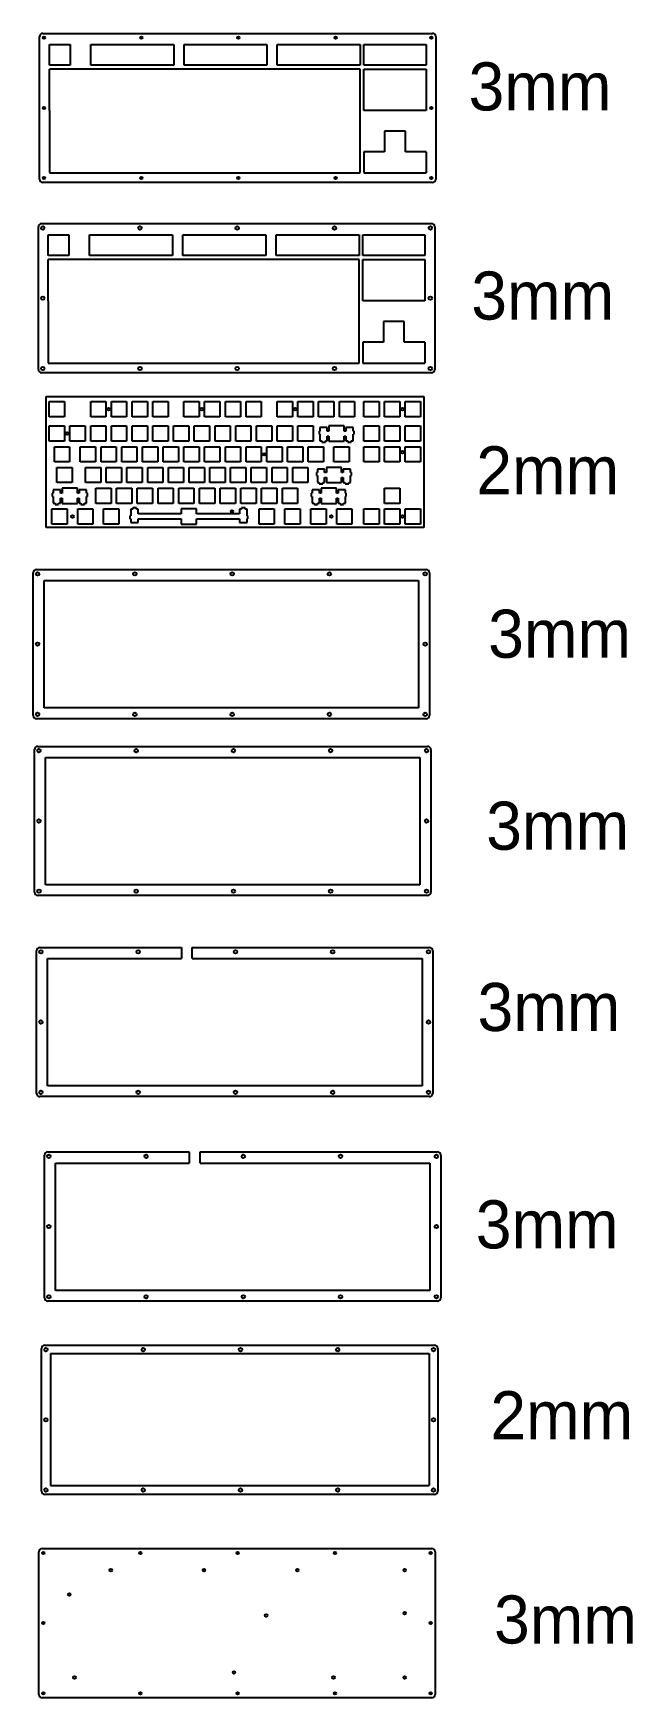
# Model space of a CAD drawing. Extents: x -387 to 1228, y -1380 to 150.
# Drawn here: x 676 to 1228, y -1380 to 150 of the extents above; entities that cross this region are included whole.
import ezdxf

# ---------------------------------------------------------------- set-up
doc = ezdxf.new("R2010")
doc.units = 0
doc.header["$MEASUREMENT"] = 0

msp = doc.modelspace()

# ---------------------------------------------------------------- linework, layer by layer
at = {"color": 0}
for p, q in [((682.2, 15.8), (682.2, 146.8)), ((685.2, 149.8), (1043.5, 149.8)), ((691.2, 139.5), (710.2, 139.5)), ((691.2, 120.4), (691.2, 139.5)), ((710.2, 139.5), (710.2, 120.4)), ((729.3, 139.5), (805.5, 139.5)), ((729.3, 120.4), (729.3, 139.5)), ((805.5, 139.5), (805.5, 120.4)), ((815, 139.5), (891.2, 139.5)), ((815, 120.4), (815, 139.5)), ((891.2, 139.5), (891.2, 120.4)), ((900.7, 139.5), (976.9, 139.5)), ((900.7, 120.4), (900.7, 139.5)), ((976.9, 139.5), (976.9, 120.4)), ((980.4, 139.5), (1037.5, 139.5)), ((980.4, 120.4), (980.4, 139.5)), ((1037.5, 139.5), (1037.5, 120.4)), ((1046.5, 146.8), (1046.5, 15.8)), ((710.2, 120.4), (691.2, 120.4)), ((976.9, 117), (691.2, 117)), ((805.5, 120.4), (729.3, 120.4)), ((891.2, 120.4), (815, 120.4)), ((976.9, 120.4), (900.7, 120.4)), ((977, 21.8), (977, 117)), ((1037.5, 120.4), (980.4, 120.4)), ((980.4, 117), (1037.5, 117)), ((980.4, 78.9), (980.4, 117)), ((1037.5, 117), (1037.5, 78.9)), ((691.2, 78.9), (691.2, 40.8)), ((1037.5, 78.9), (980.4, 78.9)), ((999.4, 59.9), (999.4, 40.8)), ((1018.5, 59.9), (999.4, 59.9)), ((1018.5, 40.8), (1018.5, 59.9)), ((691.2, 40.8), (691.2, 21.8)), ((999.4, 40.8), (980.4, 40.8)), ((980.4, 40.8), (980.4, 21.8)), ((1037.5, 40.8), (1018.5, 40.8)), ((691.2, 21.7), (976.9, 21.7)), ((980.4, 21.7), (1037.5, 21.7)), ((1043.5, 12.8), (685.2, 12.8)), ((681.1, -159.2), (681.1, -28.1)), ((684.1, -25.1), (1042.5, -25.1)), ((1045.5, -28.1), (1045.5, -159.2)), ((690.1, -35.5), (709.2, -35.5)), ((690.1, -54.5), (690.1, -35.5)), ((709.2, -35.5), (709.2, -54.5)), ((728.2, -35.5), (804.4, -35.5)), ((728.2, -54.5), (728.2, -35.5)), ((804.4, -35.5), (804.4, -54.5)), ((813.9, -35.5), (890.1, -35.5)), ((813.9, -54.5), (813.9, -35.5)), ((890.1, -35.5), (890.1, -54.5)), ((899.7, -35.5), (975.9, -35.5)), ((899.7, -54.5), (899.7, -35.5)), ((975.9, -35.5), (975.9, -54.5)), ((979.3, -35.5), (1036.5, -35.5)), ((979.3, -54.5), (979.3, -35.5)), ((1036.5, -35.5), (1036.5, -54.5)), ((709.2, -54.5), (690.1, -54.5)), ((975.9, -57.9), (690.1, -57.9)), ((804.4, -54.5), (728.2, -54.5)), ((890.1, -54.5), (813.9, -54.5)), ((975.9, -54.5), (899.7, -54.5)), ((976, -153.2), (976, -57.9)), ((1036.5, -54.5), (979.3, -54.5)), ((979.3, -57.9), (1036.5, -57.9)), ((979.3, -96), (979.3, -57.9)), ((1036.5, -57.9), (1036.5, -96)), ((690.1, -96), (690.1, -134.1)), ((1036.5, -96), (979.3, -96)), ((998.4, -115.1), (998.4, -134.1)), ((1017.4, -115.1), (998.4, -115.1)), ((1017.4, -134.1), (1017.4, -115.1)), ((690.1, -134.1), (690.1, -153.2)), ((998.4, -134.1), (979.3, -134.1)), ((979.3, -134.1), (979.3, -153.2)), ((1036.5, -134.1), (1017.4, -134.1)), ((1042.5, -162.2), (684.1, -162.2)), ((690.1, -153.3), (975.9, -153.3)), ((979.3, -153.3), (1036.5, -153.3)), ((688.1, -304.2), (688.1, -183.9)), ((688.1, -183.9), (1035.4, -183.9)), ((691.1, -188.6), (705.1, -188.6)), ((691.1, -202.6), (691.1, -188.6)), ((705.1, -188.6), (705.1, -202.6)), ((729.2, -188.6), (743.2, -188.6)), ((729.2, -202.6), (729.2, -188.6)), ((743.2, -188.6), (743.2, -202.6)), ((748.2, -188.6), (762.2, -188.6)), ((748.2, -202.6), (748.2, -188.6)), ((762.2, -188.6), (762.2, -202.6)), ((767.3, -188.6), (781.3, -188.6)), ((767.3, -202.6), (767.3, -188.6)), ((781.3, -188.6), (781.3, -202.6)), ((786.3, -188.6), (800.3, -188.6)), ((786.3, -202.6), (786.3, -188.6)), ((800.3, -188.6), (800.3, -202.6)), ((814.9, -188.6), (828.9, -188.6)), ((814.9, -202.6), (814.9, -188.6)), ((828.9, -188.6), (828.9, -202.6)), ((833.9, -188.6), (847.9, -188.6)), ((833.9, -202.6), (833.9, -188.6)), ((847.9, -188.6), (847.9, -202.6)), ((853, -188.6), (867, -188.6)), ((853, -202.6), (853, -188.6)), ((867, -188.6), (867, -202.6)), ((872, -188.6), (886, -188.6)), ((872, -202.6), (872, -188.6)), ((886, -188.6), (886, -202.6)), ((900.6, -188.6), (914.6, -188.6)), ((900.6, -202.6), (900.6, -188.6)), ((914.6, -188.6), (914.6, -202.6)), ((919.7, -188.6), (933.7, -188.6)), ((919.7, -202.6), (919.7, -188.6)), ((933.7, -188.6), (933.7, -202.6)), ((938.7, -188.6), (952.7, -188.6)), ((938.7, -202.6), (938.7, -188.6)), ((952.7, -188.6), (952.7, -202.6)), ((957.8, -188.6), (971.8, -188.6)), ((957.8, -202.6), (957.8, -188.6)), ((971.8, -188.6), (971.8, -202.6)), ((980.3, -188.6), (994.3, -188.6)), ((980.3, -202.6), (980.3, -188.6)), ((994.3, -188.6), (994.3, -202.6)), ((999.3, -188.6), (1013.3, -188.6)), ((999.3, -202.6), (999.3, -188.6)), ((1013.3, -188.6), (1013.3, -202.6)), ((1018.4, -188.6), (1032.4, -188.6)), ((1018.4, -202.6), (1018.4, -188.6)), ((1032.4, -188.6), (1032.4, -202.6)), ((1035.4, -183.9), (1035.4, -304.2)), ((705.1, -202.6), (691.1, -202.6)), ((691.1, -211), (705.1, -211)), ((691.1, -225), (691.1, -211)), ((705.1, -211), (705.1, -225)), ((710.1, -211), (724.1, -211)), ((710.1, -225), (710.1, -211)), ((724.1, -211), (724.1, -225)), ((743.2, -202.6), (729.2, -202.6)), ((729.2, -211), (743.2, -211)), ((729.2, -225), (729.2, -211)), ((743.2, -211), (743.2, -225)), ((762.2, -202.6), (748.2, -202.6)), ((748.2, -211), (762.2, -211)), ((748.2, -225), (748.2, -211)), ((762.2, -211), (762.2, -225)), ((781.3, -202.6), (767.3, -202.6)), ((767.3, -211), (781.3, -211)), ((767.3, -225), (767.3, -211)), ((781.3, -211), (781.3, -225)), ((800.3, -202.6), (786.3, -202.6)), ((786.3, -211), (800.3, -211)), ((786.3, -225), (786.3, -211)), ((800.3, -211), (800.3, -225)), ((805.4, -211), (819.4, -211)), ((805.4, -225), (805.4, -211)), ((828.9, -202.6), (814.9, -202.6)), ((819.4, -211), (819.4, -225)), ((824.4, -211), (838.4, -211)), ((824.4, -225), (824.4, -211)), ((847.9, -202.6), (833.9, -202.6)), ((838.4, -211), (838.4, -225)), ((843.5, -211), (857.5, -211)), ((843.5, -225), (843.5, -211)), ((867, -202.6), (853, -202.6)), ((857.5, -211), (857.5, -225)), ((862.5, -211), (876.5, -211)), ((862.5, -225), (862.5, -211)), ((886, -202.6), (872, -202.6)), ((876.5, -211), (876.5, -225)), ((881.6, -211), (895.6, -211)), ((881.6, -225), (881.6, -211)), ((895.6, -211), (895.6, -225)), ((914.6, -202.6), (900.6, -202.6)), ((900.6, -211), (914.6, -211)), ((900.6, -225), (900.6, -211)), ((914.6, -211), (914.6, -225)), ((933.7, -202.6), (919.7, -202.6)), ((919.7, -211), (933.7, -211)), ((919.7, -225), (919.7, -211)), ((933.7, -211), (933.7, -225)), ((952.7, -202.6), (938.7, -202.6)), ((946.7, -212.5), (940, -212.5)), ((940, -212.5), (940, -215.7)), ((946.7, -215.7), (946.7, -212.5)), ((948.2, -211), (948.2, -215.7)), ((962.2, -211), (948.2, -211)), ((971.8, -202.6), (957.8, -202.6)), ((962.2, -215.7), (962.2, -211)), ((970.5, -212.5), (963.8, -212.5)), ((963.8, -212.5), (963.8, -215.7)), ((970.5, -215.7), (970.5, -212.5)), ((994.3, -202.6), (980.3, -202.6)), ((980.3, -211), (994.3, -211)), ((980.3, -225), (980.3, -211)), ((994.3, -211), (994.3, -225)), ((1013.3, -202.6), (999.3, -202.6)), ((999.3, -211), (1013.3, -211)), ((999.3, -225), (999.3, -211)), ((1013.3, -211), (1013.3, -225)), ((1032.4, -202.6), (1018.4, -202.6)), ((1018.4, -211), (1032.4, -211)), ((1018.4, -225), (1018.4, -211)), ((1032.4, -211), (1032.4, -225)), ((705.1, -225), (691.1, -225)), ((724.1, -225), (710.1, -225)), ((743.2, -225), (729.2, -225)), ((762.2, -225), (748.2, -225)), ((781.3, -225), (767.3, -225)), ((800.3, -225), (786.3, -225)), ((819.4, -225), (805.4, -225)), ((838.4, -225), (824.4, -225)), ((857.5, -225), (843.5, -225)), ((876.5, -225), (862.5, -225)), ((895.6, -225), (881.6, -225)), ((914.6, -225), (900.6, -225)), ((933.7, -225), (919.7, -225)), ((940, -215.7), (939.1, -215.7)), ((939.1, -215.7), (939.1, -218.5)), ((939.1, -218.5), (940, -218.5)), ((940, -218.5), (940, -224.8)), ((940, -224.8), (941.7, -224.8)), ((941.7, -224.8), (941.7, -226)), ((941.7, -226), (945, -226)), ((945, -226), (945, -224.8)), ((945, -224.8), (946.7, -224.8)), ((948.2, -215.7), (946.7, -215.7)), ((946.7, -224.8), (946.7, -220.3)), ((946.7, -220.3), (948.2, -220.3)), ((948.2, -220.3), (948.2, -225)), ((948.2, -225), (962.2, -225)), ((963.8, -215.7), (962.2, -215.7)), ((962.2, -225), (962.2, -220.3)), ((962.2, -220.3), (963.8, -220.3)), ((963.8, -220.3), (963.8, -224.8)), ((963.8, -224.8), (965.5, -224.8)), ((965.5, -224.8), (965.5, -226)), ((965.5, -226), (968.8, -226)), ((968.8, -226), (968.8, -224.8)), ((968.8, -224.8), (970.5, -224.8)), ((971.3, -215.7), (970.5, -215.7)), ((970.5, -224.8), (970.5, -218.5)), ((970.5, -218.5), (971.3, -218.5)), ((971.3, -218.5), (971.3, -215.7)), ((994.3, -225), (980.3, -225)), ((1013.3, -225), (999.3, -225)), ((1032.4, -225), (1018.4, -225)), ((695.8, -230.1), (709.8, -230.1)), ((695.8, -244.1), (695.8, -230.1)), ((709.8, -244.1), (695.8, -244.1)), ((709.8, -230.1), (709.8, -244.1)), ((719.6, -230.1), (733.6, -230.1)), ((719.6, -244.1), (719.6, -230.1)), ((733.6, -244.1), (719.6, -244.1)), ((733.6, -230.1), (733.6, -244.1)), ((738.7, -230.1), (752.7, -230.1)), ((738.7, -244.1), (738.7, -230.1)), ((752.7, -244.1), (738.7, -244.1)), ((752.7, -230.1), (752.7, -244.1)), ((757.7, -230.1), (771.7, -230.1)), ((757.7, -244.1), (757.7, -230.1)), ((771.7, -244.1), (757.7, -244.1)), ((771.7, -230.1), (771.7, -244.1)), ((776.8, -230.1), (790.8, -230.1)), ((776.8, -244.1), (776.8, -230.1)), ((790.8, -244.1), (776.8, -244.1)), ((790.8, -230.1), (790.8, -244.1)), ((795.8, -230.1), (809.8, -230.1)), ((795.8, -244.1), (795.8, -230.1)), ((809.8, -244.1), (795.8, -244.1)), ((809.8, -230.1), (809.8, -244.1)), ((814.9, -230.1), (828.9, -230.1)), ((814.9, -244.1), (814.9, -230.1)), ((828.9, -244.1), (814.9, -244.1)), ((828.9, -230.1), (828.9, -244.1)), ((833.9, -230.1), (847.9, -230.1)), ((833.9, -244.1), (833.9, -230.1)), ((847.9, -244.1), (833.9, -244.1)), ((847.9, -230.1), (847.9, -244.1)), ((853, -230.1), (867, -230.1)), ((853, -244.1), (853, -230.1)), ((867, -244.1), (853, -244.1)), ((867, -230.1), (867, -244.1)), ((872, -230.1), (886, -230.1)), ((872, -244.1), (872, -230.1)), ((886, -244.1), (872, -244.1)), ((886, -230.1), (886, -244.1)), ((891.1, -230.1), (905.1, -230.1)), ((891.1, -244.1), (891.1, -230.1)), ((905.1, -244.1), (891.1, -244.1)), ((905.1, -230.1), (905.1, -244.1)), ((910.1, -230.1), (924.1, -230.1)), ((910.1, -244.1), (910.1, -230.1)), ((924.1, -244.1), (910.1, -244.1)), ((924.1, -230.1), (924.1, -244.1)), ((929.2, -230.1), (943.2, -230.1)), ((929.2, -244.1), (929.2, -230.1)), ((943.2, -244.1), (929.2, -244.1)), ((943.2, -230.1), (943.2, -244.1)), ((952.8, -230.1), (966.8, -230.1)), ((952.8, -244.1), (952.8, -230.1)), ((966.8, -244.1), (952.8, -244.1)), ((966.8, -230.1), (966.8, -244.1)), ((980.3, -230.1), (994.3, -230.1)), ((980.3, -244.1), (980.3, -230.1)), ((994.3, -244.1), (980.3, -244.1)), ((994.3, -230.1), (994.3, -244.1)), ((999.3, -230.1), (1013.3, -230.1)), ((999.3, -244.1), (999.3, -230.1)), ((1013.3, -244.1), (999.3, -244.1)), ((1013.3, -230.1), (1013.3, -244.1)), ((1018.4, -230.1), (1032.4, -230.1)), ((1018.4, -244.1), (1018.4, -230.1)), ((1032.4, -244.1), (1018.4, -244.1)), ((1032.4, -230.1), (1032.4, -244.1)), ((698.2, -249.1), (712.2, -249.1)), ((698.2, -263.1), (698.2, -249.1)), ((712.2, -249.1), (712.2, -263.1)), ((724.4, -249.1), (738.4, -249.1)), ((724.4, -263.1), (724.4, -249.1)), ((738.4, -249.1), (738.4, -263.1)), ((743.5, -249.1), (757.5, -249.1)), ((743.5, -263.1), (743.5, -249.1)), ((757.5, -249.1), (757.5, -263.1)), ((762.5, -249.1), (776.5, -249.1)), ((762.5, -263.1), (762.5, -249.1)), ((776.5, -249.1), (776.5, -263.1)), ((781.6, -249.1), (795.6, -249.1)), ((781.6, -263.1), (781.6, -249.1)), ((795.6, -249.1), (795.6, -263.1)), ((800.6, -249.1), (814.6, -249.1)), ((800.6, -263.1), (800.6, -249.1)), ((814.6, -249.1), (814.6, -263.1)), ((819.7, -249.1), (833.7, -249.1)), ((819.7, -263.1), (819.7, -249.1)), ((833.7, -249.1), (833.7, -263.1)), ((838.7, -249.1), (852.7, -249.1)), ((838.7, -263.1), (838.7, -249.1)), ((852.7, -249.1), (852.7, -263.1)), ((857.8, -249.1), (871.8, -249.1)), ((857.8, -263.1), (857.8, -249.1)), ((871.8, -249.1), (871.8, -263.1)), ((876.8, -249.1), (890.8, -249.1)), ((876.8, -263.1), (876.8, -249.1)), ((890.8, -249.1), (890.8, -263.1)), ((895.9, -249.1), (909.9, -249.1)), ((895.9, -263.1), (895.9, -249.1)), ((909.9, -249.1), (909.9, -263.1)), ((914.9, -249.1), (928.9, -249.1)), ((914.9, -263.1), (914.9, -249.1)), ((928.9, -249.1), (928.9, -263.1)), ((937.6, -253.8), (936.8, -253.8)), ((936.8, -253.8), (936.8, -256.6)), ((936.8, -256.6), (937.6, -256.6)), ((944.3, -250.6), (937.6, -250.6)), ((937.6, -250.6), (937.6, -253.8)), ((937.6, -256.6), (937.6, -262.9)), ((944.3, -253.8), (944.3, -250.6)), ((945.9, -253.8), (944.3, -253.8)), ((944.3, -262.9), (944.3, -258.4)), ((944.3, -258.4), (945.9, -258.4)), ((945.9, -249.1), (945.9, -253.8)), ((959.9, -249.1), (945.9, -249.1)), ((945.9, -258.4), (945.9, -263.1)), ((959.9, -253.8), (959.9, -249.1)), ((961.4, -253.8), (959.9, -253.8)), ((959.9, -263.1), (959.9, -258.4)), ((959.9, -258.4), (961.4, -258.4)), ((968.1, -250.6), (961.4, -250.6)), ((961.4, -250.6), (961.4, -253.8)), ((961.4, -258.4), (961.4, -262.9)), ((968.1, -253.8), (968.1, -250.6)), ((969, -253.8), (968.1, -253.8)), ((968.1, -262.9), (968.1, -256.6)), ((968.1, -256.6), (969, -256.6)), ((969, -256.6), (969, -253.8)), ((694.7, -272.9), (693.9, -272.9)), ((693.9, -272.9), (693.9, -275.7)), ((701.4, -269.7), (694.7, -269.7)), ((694.7, -269.7), (694.7, -272.9)), ((712.2, -263.1), (698.2, -263.1)), ((701.4, -272.9), (701.4, -269.7)), ((703, -272.9), (701.4, -272.9)), ((703, -268.2), (703, -272.9)), ((717, -268.2), (703, -268.2)), ((717, -272.9), (717, -268.2)), ((718.5, -272.9), (717, -272.9)), ((725.2, -269.7), (718.5, -269.7)), ((718.5, -269.7), (718.5, -272.9)), ((738.4, -263.1), (724.4, -263.1)), ((725.2, -272.9), (725.2, -269.7)), ((726.1, -272.9), (725.2, -272.9)), ((726.1, -275.7), (726.1, -272.9)), ((733.9, -268.2), (747.9, -268.2)), ((733.9, -282.2), (733.9, -268.2)), ((757.5, -263.1), (743.5, -263.1)), ((747.9, -268.2), (747.9, -282.2)), ((753, -268.2), (767, -268.2)), ((753, -282.2), (753, -268.2)), ((776.5, -263.1), (762.5, -263.1)), ((767, -268.2), (767, -282.2)), ((772, -268.2), (786, -268.2)), ((772, -282.2), (772, -268.2)), ((795.6, -263.1), (781.6, -263.1)), ((786, -268.2), (786, -282.2)), ((791.1, -268.2), (805.1, -268.2)), ((791.1, -282.2), (791.1, -268.2)), ((814.6, -263.1), (800.6, -263.1)), ((805.1, -268.2), (805.1, -282.2)), ((810.1, -268.2), (824.1, -268.2)), ((810.1, -282.2), (810.1, -268.2)), ((833.7, -263.1), (819.7, -263.1)), ((824.1, -268.2), (824.1, -282.2)), ((829.2, -268.2), (843.2, -268.2)), ((829.2, -282.2), (829.2, -268.2)), ((852.7, -263.1), (838.7, -263.1)), ((843.2, -268.2), (843.2, -282.2)), ((848.2, -268.2), (862.2, -268.2)), ((848.2, -282.2), (848.2, -268.2)), ((871.8, -263.1), (857.8, -263.1)), ((862.2, -268.2), (862.2, -282.2)), ((867.3, -268.2), (881.3, -268.2)), ((867.3, -282.2), (867.3, -268.2)), ((890.8, -263.1), (876.8, -263.1)), ((881.3, -268.2), (881.3, -282.2)), ((886.3, -268.2), (900.3, -268.2)), ((886.3, -282.2), (886.3, -268.2)), ((909.9, -263.1), (895.9, -263.1)), ((900.3, -268.2), (900.3, -282.2)), ((905.4, -268.2), (919.4, -268.2)), ((905.4, -282.2), (905.4, -268.2)), ((928.9, -263.1), (914.9, -263.1)), ((919.4, -268.2), (919.4, -282.2)), ((932.8, -272.9), (932, -272.9)), ((932, -272.9), (932, -275.7)), ((939.6, -269.7), (932.8, -269.7)), ((932.8, -269.7), (932.8, -272.9)), ((937.6, -262.9), (939.3, -262.9)), ((939.3, -262.9), (939.3, -264.1)), ((939.3, -264.1), (942.6, -264.1)), ((939.6, -272.9), (939.6, -269.7)), ((941.1, -272.9), (939.6, -272.9)), ((941.1, -268.2), (941.1, -272.9)), ((955.1, -268.2), (941.1, -268.2)), ((942.6, -264.1), (942.6, -262.9)), ((942.6, -262.9), (944.3, -262.9)), ((945.9, -263.1), (959.9, -263.1)), ((955.1, -272.9), (955.1, -268.2)), ((956.6, -272.9), (955.1, -272.9)), ((963.4, -269.7), (956.6, -269.7)), ((956.6, -269.7), (956.6, -272.9)), ((961.4, -262.9), (963.1, -262.9)), ((963.1, -262.9), (963.1, -264.1)), ((963.1, -264.1), (966.4, -264.1)), ((963.4, -272.9), (963.4, -269.7)), ((964.2, -272.9), (963.4, -272.9)), ((964.2, -275.7), (964.2, -272.9)), ((966.4, -264.1), (966.4, -262.9)), ((966.4, -262.9), (968.1, -262.9)), ((999.3, -268.2), (1013.3, -268.2)), ((999.3, -282.2), (999.3, -268.2)), ((1013.3, -268.2), (1013.3, -282.2)), ((693.5, -287.2), (707.4, -287.2)), ((693.5, -301.2), (693.5, -287.2)), ((693.9, -275.7), (694.7, -275.7)), ((694.7, -275.7), (694.7, -281.9)), ((694.7, -281.9), (696.4, -281.9)), ((696.4, -281.9), (696.4, -283.1)), ((696.4, -283.1), (699.7, -283.1)), ((699.7, -283.1), (699.7, -281.9)), ((699.7, -281.9), (701.4, -281.9)), ((701.4, -281.9), (701.4, -277.5)), ((701.4, -277.5), (703, -277.5)), ((703, -277.5), (703, -282.2)), ((703, -282.2), (717, -282.2)), ((707.4, -287.2), (707.4, -301.2)), ((717, -282.2), (717, -277.5)), ((717, -277.5), (718.5, -277.5)), ((717.3, -287.2), (731.3, -287.2)), ((717.3, -301.2), (717.3, -287.2)), ((718.5, -277.5), (718.5, -281.9)), ((718.5, -281.9), (720.2, -281.9)), ((720.2, -281.9), (720.2, -283.1)), ((720.2, -283.1), (723.5, -283.1)), ((723.5, -283.1), (723.5, -281.9)), ((723.5, -281.9), (725.2, -281.9)), ((725.2, -281.9), (725.2, -275.7)), ((725.2, -275.7), (726.1, -275.7)), ((731.3, -287.2), (731.3, -301.2)), ((747.9, -282.2), (733.9, -282.2)), ((741.1, -287.2), (755.1, -287.2)), ((741.1, -301.2), (741.1, -287.2)), ((767, -282.2), (753, -282.2)), ((755.1, -287.2), (755.1, -301.2)), ((767.9, -287.5), (766.1, -287.5)), ((766.1, -287.5), (766.1, -293.7)), ((771.2, -286.3), (767.9, -286.3)), ((767.9, -286.3), (767.9, -287.5)), ((771.2, -287.5), (771.2, -286.3)), ((772.9, -287.5), (771.2, -287.5)), ((786, -282.2), (772, -282.2)), ((772.9, -291.9), (772.9, -287.5)), ((805.1, -282.2), (791.1, -282.2)), ((824.1, -282.2), (810.1, -282.2)), ((812.5, -287.2), (812.5, -291.9)), ((826.5, -287.2), (812.5, -287.2)), ((826.5, -291.9), (826.5, -287.2)), ((843.2, -282.2), (829.2, -282.2)), ((862.2, -282.2), (848.2, -282.2)), ((867.9, -287.5), (866.1, -287.5)), ((866.1, -287.5), (866.1, -291.9)), ((881.3, -282.2), (867.3, -282.2)), ((871.2, -286.3), (867.9, -286.3)), ((867.9, -286.3), (867.9, -287.5)), ((871.2, -287.5), (871.2, -286.3)), ((872.9, -287.5), (871.2, -287.5)), ((872.9, -293.7), (872.9, -287.5)), ((884, -287.2), (897.9, -287.2)), ((884, -301.2), (884, -287.2)), ((900.3, -282.2), (886.3, -282.2)), ((897.9, -287.2), (897.9, -301.2)), ((919.4, -282.2), (905.4, -282.2)), ((907.8, -287.2), (921.8, -287.2)), ((907.8, -301.2), (907.8, -287.2)), ((921.8, -287.2), (921.8, -301.2)), ((931.6, -287.2), (945.6, -287.2)), ((931.6, -301.2), (931.6, -287.2)), ((932, -275.7), (932.8, -275.7)), ((932.8, -275.7), (932.8, -281.9)), ((932.8, -281.9), (934.6, -281.9)), ((934.6, -281.9), (934.6, -283.1)), ((934.6, -283.1), (937.8, -283.1)), ((937.8, -283.1), (937.8, -281.9)), ((937.8, -281.9), (939.6, -281.9)), ((939.6, -281.9), (939.6, -277.5)), ((939.6, -277.5), (941.1, -277.5)), ((941.1, -277.5), (941.1, -282.2)), ((941.1, -282.2), (955.1, -282.2)), ((945.6, -287.2), (945.6, -301.2)), ((955.1, -282.2), (955.1, -277.5)), ((955.1, -277.5), (956.6, -277.5)), ((955.4, -287.2), (969.4, -287.2)), ((955.4, -301.2), (955.4, -287.2)), ((956.6, -277.5), (956.6, -281.9)), ((956.6, -281.9), (958.4, -281.9)), ((958.4, -281.9), (958.4, -283.1)), ((958.4, -283.1), (961.6, -283.1)), ((961.6, -283.1), (961.6, -281.9)), ((961.6, -281.9), (963.4, -281.9)), ((963.4, -281.9), (963.4, -275.7)), ((963.4, -275.7), (964.2, -275.7)), ((969.4, -287.2), (969.4, -301.2)), ((980.3, -287.2), (994.3, -287.2)), ((980.3, -301.2), (980.3, -287.2)), ((994.3, -287.2), (994.3, -301.2)), ((1013.3, -282.2), (999.3, -282.2)), ((999.3, -287.2), (1013.3, -287.2)), ((999.3, -301.2), (999.3, -287.2)), ((1013.3, -287.2), (1013.3, -301.2)), ((1018.4, -287.2), (1032.4, -287.2)), ((1018.4, -301.2), (1018.4, -287.2)), ((1032.4, -287.2), (1032.4, -301.2)), ((1035.4, -304.2), (688.1, -304.2)), ((707.4, -301.2), (693.5, -301.2)), ((731.3, -301.2), (717.3, -301.2)), ((755.1, -301.2), (741.1, -301.2)), ((766.1, -293.7), (765.3, -293.7)), ((765.3, -293.7), (765.3, -296.5)), ((765.3, -296.5), (766.1, -296.5)), ((766.1, -296.5), (766.1, -299.8)), ((766.1, -299.8), (772.9, -299.8)), ((812.5, -291.9), (772.9, -291.9)), ((772.9, -296.5), (812.5, -296.5)), ((772.9, -299.8), (772.9, -296.5)), ((812.5, -296.5), (812.5, -301.2)), ((812.5, -301.2), (826.5, -301.2)), ((866.1, -291.9), (826.5, -291.9)), ((826.5, -301.2), (826.5, -296.5)), ((826.5, -296.5), (866.1, -296.5)), ((866.1, -296.5), (866.1, -299.8)), ((866.1, -299.8), (872.9, -299.8)), ((873.7, -293.7), (872.9, -293.7)), ((872.9, -299.8), (872.9, -296.5)), ((872.9, -296.5), (873.7, -296.5)), ((873.7, -296.5), (873.7, -293.7)), ((897.9, -301.2), (884, -301.2)), ((921.8, -301.2), (907.8, -301.2)), ((945.6, -301.2), (931.6, -301.2)), ((969.4, -301.2), (955.4, -301.2)), ((994.3, -301.2), (980.3, -301.2)), ((1013.3, -301.2), (999.3, -301.2)), ((1032.4, -301.2), (1018.4, -301.2)), ((676.4, -477.1), (676.4, -346)), ((686.4, -353.2), (1030.7, -353.2)), ((686.4, -470.2), (686.4, -353.2)), ((1030.7, -353.2), (1030.7, -470.2)), ((1030.7, -470.2), (686.4, -470.2)), ((1037.7, -480.1), (679.4, -480.1)), ((677.6, -639.6), (677.6, -508.5)), ((687.6, -515.7), (1031.9, -515.7)), ((687.6, -632.8), (687.6, -515.7)), ((1031.9, -515.7), (1031.9, -632.8)), ((1031.9, -632.8), (687.6, -632.8)), ((1039, -642.6), (680.6, -642.6)), ((679.4, -824.4), (679.4, -693.3)), ((689.5, -700.5), (812.6, -700.5)), ((689.5, -817.5), (689.5, -700.5)), ((822.6, -700.5), (1033.8, -700.5)), ((1033.8, -700.5), (1033.8, -817.5)), ((680, -826.1), (679.9, -825.9)), ((1033.8, -817.5), (689.5, -817.5)), ((1040.8, -827.4), (682.4, -827.4)), ((686.7, -1012.3), (686.7, -881.2)), ((696.7, -888.4), (819.8, -888.4)), ((696.7, -1005.4), (696.7, -888.4)), ((829.8, -888.4), (1041, -888.4)), ((1041, -888.4), (1041, -1005.4)), ((1041, -1005.4), (696.7, -1005.4)), ((687.2, -1014.1), (687.1, -1013.9)), ((1048, -1015.3), (689.7, -1015.3)), ((684, -1189.9), (684, -1058.9)), ((1045.4, -1192.9), (687, -1192.9))]:
    msp.add_line(p, q, dxfattribs=at)
at = {"linetype": 'Continuous'}
for p, q in [((691.2, 78.9), (691.2, 117)), ((1037.5, 40.8), (1037.5, 21.7)), ((690.1, -96), (690.1, -57.9)), ((1036.5, -134.1), (1036.5, -153.3)), ((812.6, -690.3), (812.6, -700.5)), ((822.6, -700.5), (822.6, -690.3)), ((819.8, -878.2), (819.8, -888.4)), ((829.8, -888.4), (829.8, -878.2)), ((692.1, -1063.5), (692.1, -1184.9)), ((692.1, -1063.5), (1040.4, -1063.5)), ((1040.4, -1063.5), (1040.4, -1184.9)), ((692.1, -1184.9), (1040.4, -1184.9))]:
    msp.add_line(p, q, dxfattribs=at)
for p, q in [((679.4, -343), (1037.7, -343)), ((1040.7, -346), (1040.7, -477.1)), ((680.6, -505.5), (1039, -505.5)), ((1042, -508.5), (1042, -639.6)), ((682.4, -690.3), (812.6, -690.3)), ((822.6, -690.3), (1040.8, -690.3)), ((1043.8, -693.3), (1043.8, -824.4)), ((689.7, -878.2), (819.8, -878.2)), ((829.8, -878.2), (1048, -878.2)), ((1051, -881.2), (1051, -1012.3)), ((687, -1055.9), (1045.4, -1055.9)), ((1048.4, -1058.9), (1048.4, -1189.9)), ((681.5, -1376.8), (681.5, -1245.7)), ((684.5, -1242.7), (1042.9, -1242.7)), ((1045.9, -1245.7), (1045.9, -1376.8)), ((1042.9, -1379.8), (684.5, -1379.8))]:
    msp.add_line(p, q)
for centre, radius in [((686.2, 145.8), 1.1), ((775.6, 145.8), 1.1), ((865, 145.8), 1.1), ((954.4, 145.8), 1.1), ((1042.5, 145.8), 1.1), ((686.2, 81.3), 1.1), ((1042.5, 81.3), 1.1), ((686.2, 16.8), 1.1), ((775.6, 16.8), 1.1), ((865, 16.8), 1.1), ((954.4, 16.8), 1.1), ((1042.5, 16.8), 1.1), ((685.1, -29.1), 1.6), ((774.5, -29.1), 1.6), ((863.9, -29.1), 1.6), ((953.4, -29.1), 1.6), ((1041.5, -29.1), 1.6), ((685.1, -93.6), 1.6), ((1041.5, -93.6), 1.6), ((685.1, -158.2), 1.6), ((774.5, -158.2), 1.6), ((863.9, -158.2), 1.6), ((953.4, -158.2), 1.6), ((1041.5, -158.2), 1.6), ((680.4, -347), 1.6), ((769.8, -347), 1.6), ((859.2, -347), 1.6), ((948.6, -347), 1.6), ((1036.7, -347), 1.6), ((680.4, -411.5), 1.6), ((1036.7, -411.5), 1.6), ((680.4, -476.1), 1.6), ((769.8, -476.1), 1.6), ((859.2, -476.1), 1.6), ((948.6, -476.1), 1.6), ((1036.7, -476.1), 1.6), ((1036.7, -476.1), 1.6), ((681.6, -509.5), 1.6), ((771, -509.5), 1.6), ((860.4, -509.5), 1.6), ((949.8, -509.5), 1.6), ((1038, -509.5), 1.6), ((681.6, -574.1), 1.6), ((1038, -574.1), 1.6), ((681.6, -638.6), 1.6), ((771, -638.6), 1.6), ((860.4, -638.6), 1.6), ((949.8, -638.6), 1.6), ((1038, -638.6), 1.6), ((1038, -638.6), 1.6), ((683.4, -694.3), 1.6), ((772.8, -694.3), 1.6), ((862.3, -694.3), 1.6), ((951.7, -694.3), 1.6), ((1039.8, -694.3), 1.6), ((683.4, -758.8), 1.6), ((1039.8, -758.8), 1.6), ((683.4, -823.4), 1.6), ((772.8, -823.4), 1.6), ((862.3, -823.4), 1.6), ((951.7, -823.4), 1.6), ((1039.8, -823.4), 1.6), ((690.7, -882.2), 1.6), ((780.1, -882.2), 1.6), ((869.5, -882.2), 1.6), ((958.9, -882.2), 1.6), ((1047, -882.2), 1.6), ((690.7, -946.8), 1.6), ((1047, -946.8), 1.6), ((690.7, -1011.3), 1.6), ((780.1, -1011.3), 1.6), ((869.5, -1011.3), 1.6), ((958.9, -1011.3), 1.6), ((1047, -1011.3), 1.6), ((688, -1059.9), 1.6), ((777.5, -1059.9), 1.6), ((866.9, -1059.9), 1.6), ((956.3, -1059.9), 1.6), ((1044.4, -1059.9), 1.6), ((688, -1124.4), 1.6), ((1044.4, -1124.4), 1.6), ((688, -1188.9), 1.6), ((777.5, -1188.9), 1.6), ((866.9, -1188.9), 1.6), ((956.3, -1188.9), 1.6), ((1044.4, -1188.9), 1.6), ((1044.4, -1188.9), 1.6), ((685.5, -1246.7), 1.1), ((774.9, -1246.7), 1.1), ((864.3, -1246.7), 1.1), ((953.8, -1246.7), 1.1), ((1041.9, -1246.7), 1.1), ((685.5, -1311.2), 1.1), ((1041.9, -1311.2), 1.1), ((685.5, -1375.8), 1.1), ((774.9, -1375.8), 1.1), ((864.3, -1375.8), 1.1), ((953.8, -1375.8), 1.1), ((1041.9, -1375.8), 1.1)]:
    msp.add_circle(centre, radius, dxfattribs=at)
for centre in [(745.7, -195.6), (831.4, -195.6), (917.1, -195.6), (1015.9, -195.6), (707.6, -218), (888.6, -237.1), (1015.9, -235.1), (859.1, -289.5), (712.4, -294.2), (950.5, -294.2), (1015.9, -294.2), (747.7, -1262.6), (833.4, -1262.6), (919.1, -1262.6), (1017.8, -1262.6), (709.6, -1285), (890.5, -1304.1), (1017.8, -1302.1), (714.3, -1361.2), (861, -1356.5), (952.4, -1361.2), (1017.8, -1361.2)]:
    msp.add_circle(centre, 1.2)
for centre, start, end in [((685.2, 146.8), 90.0001, 180.0001), ((1043.5, 146.8), 359.9904, 89.9904), ((685.2, 15.8), 179.9999, 269.9999), ((1043.5, 15.8), 270.0095, 0.0095), ((684.1, -28.1), 90.0001, 180.0001), ((1042.5, -28.1), 359.9904, 89.9904), ((684.1, -159.2), 179.9999, 269.9999), ((1042.5, -159.2), 270.0095, 0.0095), ((679.4, -346), 90.0001, 180.0001), ((1037.7, -346), 359.9904, 89.9904), ((679.4, -477.1), 179.9999, 269.9999), ((1037.7, -477.1), 270.0095, 0.0095), ((680.6, -508.5), 90.0001, 180.0001), ((1039, -508.5), 359.9904, 89.9904), ((680.6, -639.6), 179.9999, 269.9999), ((1039, -639.6), 270.0095, 0.0095), ((682.4, -693.3), 90.0001, 180.0001), ((1040.8, -693.3), 359.9904, 89.9904), ((682.4, -824.4), 179.9999, 269.9999), ((1040.8, -824.4), 270.0095, 0.0095), ((689.7, -881.2), 90.0001, 180.0001), ((1048, -881.2), 359.9904, 89.9904), ((689.7, -1012.3), 179.9999, 269.9999), ((1048, -1012.3), 270.0095, 0.0095), ((687, -1058.9), 90.0001, 180.0001), ((1045.4, -1058.9), 359.9904, 89.9904), ((687, -1189.9), 179.9999, 269.9999), ((1045.4, -1189.9), 270.0095, 0.0095), ((684.5, -1245.7), 90.0001, 180.0001), ((1042.9, -1245.7), 359.9904, 89.9904), ((684.5, -1376.8), 179.9999, 269.9999), ((1042.9, -1376.8), 270.0095, 0.0095)]:
    msp.add_arc(centre, 3, start, end, dxfattribs=at)

# ---------------------------------------------------------------- texts
for s, p in [('3mm', (1076.6, 78.9)), ('3mm', (1079.1, -113.3)), ('2mm', (1083.7, -273.9)), ('3mm', (1094.6, -424.1)), ('3mm', (1092.8, -600.5)), ('3mm', (1084.8, -767.1)), ('3mm', (1083.2, -966.9)), ('2mm', (1096.6, -1142.3)), ('3mm', (1100, -1330))]:
    msp.add_text(s, height=44.22, dxfattribs=at).set_placement(p)

doc.saveas('drawing.dxf')
